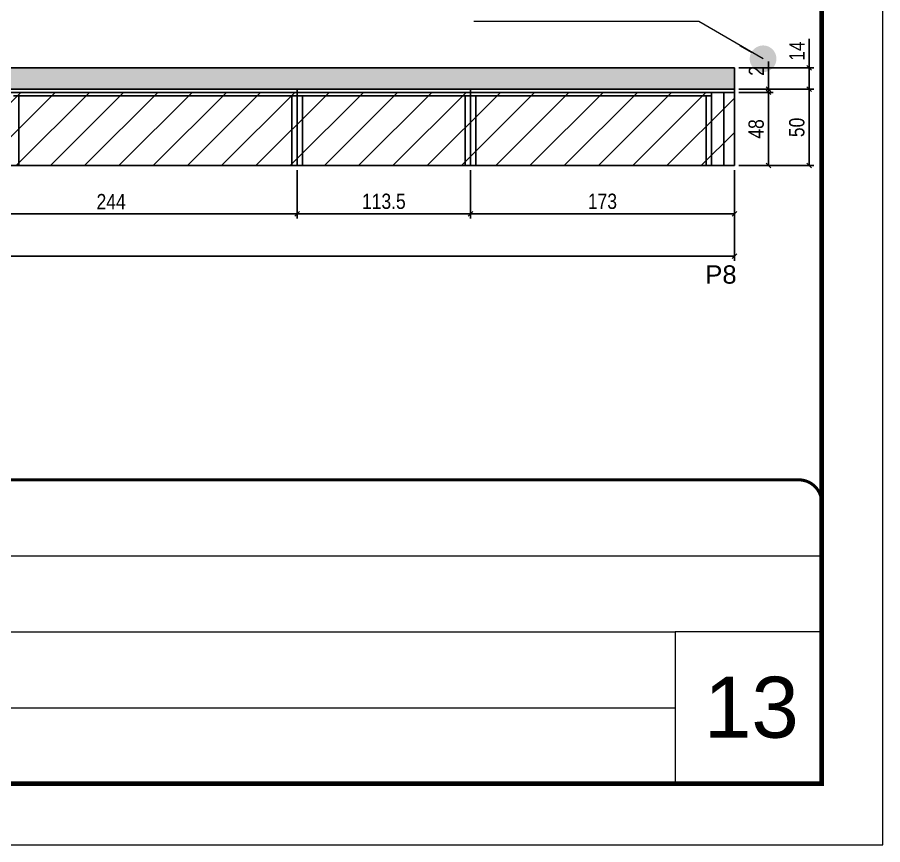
# Model space of a CAD drawing. Extents: x 3309 to 9563, y -2522 to 14608.
# Drawn here: x 4227 to 4794, y 10112 to 10655 of the extents above; entities that cross this region are included whole.
import ezdxf

# ---------------------------------------------------------------- set-up
doc = ezdxf.new("R2010")
doc.units = 0
doc.linetypes.add('CONTINUO', pattern=[0])
doc.linetypes.add('DASHED', pattern=[0.75, 0.5, -0.25])
for name, color, linetype in [('5', 5, 'Continuous'), ('COTA', 241, 'Continuous'), ('Painéis', 200, 'Continuous'), ('SARR_2.2x7', 40, 'Continuous'), ('SARR_3.5x7', 81, 'Continuous')]:
    doc.layers.add(name, color=color, linetype=linetype)
for name, color, linetype, lineweight in [('CARIMBO', 255, 'Continuous', 9), ('Folhas', 255, 'Continuous', 9), ('Hachura', 251, 'Continuous', 9), ('SARRAFO DE PRESSAO', 251, 'DASHED', 9)]:
    doc.layers.add(name, color=color, linetype=linetype, lineweight=lineweight)
doc.styles.add('ARIAL', font='arial.ttf')
doc.styles.add('COTA TECNICA', font='techl___.ttf', dxfattribs={"height": 10})
doc.styles.get("Standard").update_dxf_attribs({"font": 'arial.ttf'})
doc.dimstyles.new('3x', dxfattribs={"dimtxt": 10, "dimasz": 5, "dimexe": 7, "dimexo": 5, "dimgap": 4, "dimtad": 1, "dimdec": 4, "dimlfac": 0.3333333333333333, "dimdsep": 46, "dimtxsty": 'Standard', "dimblk": 'DOT', "dimcen": 0.09, "dimclrd": 1, "dimclre": 1, "dimclrt": 2, "dimadec": 0, "dimazin": 2, "dimtfac": 1, "dimtdec": 4, "dimtmove": 0, "dimatfit": 3, "dimldrblk": 'DOT', "dimfxl": 1, "dimtolj": 1, "dimtzin": 0, "dimlwd": 9, "dimlwe": 9, "dimarcsym": 0})
doc.dimstyles.new('PAINEL', dxfattribs={"dimtxt": 10, "dimasz": 3, "dimexe": 3, "dimexo": 3, "dimgap": 3, "dimtad": 1, "dimdec": 1, "dimzin": 12, "dimdsep": 46, "dimtxsty": 'COTA TECNICA', "dimblk1": 'OBLIQUE', "dimblk2": 'OBLIQUE', "dimsah": 1, "dimcen": 0.9, "dimclrd": 4, "dimclre": 4, "dimclrt": 240, "dimadec": 1, "dimazin": 3, "dimtfac": 1, "dimtdec": 1, "dimtmove": 0, "dimatfit": 3, "dimfxl": 1, "dimtolj": 1, "dimtzin": 12, "dimarcsym": 0})

# ---------------------------------------------------------------- blocks, each defined once
blk = doc.blocks.new('9999999999')
at = {"color": 30, "linetype": 'CONTINUO'}
for p, q in [((98564.56196592061, 34379.63774966353), (99583.97835781069, 34379.63774966353)), ((98564.56196592061, 34329.8268713108), (99487.97835781069, 34329.8268713108)), ((99583.97835781069, 34329.8268713108), (99487.97835781069, 34329.8268713108)), ((99487.97835781069, 34329.8268713108), (99487.97835781069, 34230.20511460536)), ((98564.56196592063, 34280.01599295808), (99487.97835781069, 34280.01599295808))]:
    blk.add_line(p, q, dxfattribs=at)
at = {"color": 30, "linetype": 'CONTINUO', "const_width": 2}
blk.add_lwpolyline([(99583.97835781069, 34230.20511460536), (99583.97835781069, 34414.44862801625, 0.4142135623730951), (99568.97835781069, 34429.44862801625), (98228.97835781069, 34429.44862801625, 0.4142135623730951), (98213.97835781069, 34414.44862801625), (98213.97835781069, 34245.20511460536, 0.4142135623730951), (98228.97835781069, 34230.20511460536), (99583.97835781069, 34230.20511460536)], format="xyb", dxfattribs=at)
at = {"layer": 'Folhas'}
blk.add_lwpolyline([(98138.97835781069, 34190.20511460536), (99623.97835781069, 34190.20511460536), (99623.97835781069, 35240.20511460536), (98138.97835781069, 35240.20511460536)], close=True, dxfattribs=at)
at = {"layer": 'Folhas', "color": 30, "const_width": 3}
blk.add_lwpolyline([(98213.97835781069, 34230.20511460536), (99583.97835781069, 34230.20511460536), (99583.97835781069, 35200.20511460536), (98213.97835781069, 35200.20511460536)], close=True, dxfattribs=at)
blk = doc.blocks.new('_Oblique')
at = {"color": 0, "linetype": 'ByBlock', "lineweight": -2}
blk.add_line((-0.5, -0.5), (0.5, 0.5), dxfattribs=at)
blk = doc.blocks.new('*D307')
at = {"layer": 'COTA', "color": 4, "linetype": 'ByBlock', "lineweight": -2, "transparency": 16777216}
for p, q in [((3434.668415781198, 10554.47399689199), (3434.668415781198, 10495.04114648885)), ((4697.168415781198, 10554.47399689199), (4697.168415781198, 10495.04114648885)), ((4697.168415781198, 10498.04114648885), (3434.668415781198, 10498.04114648885))]:
    blk.add_line(p, q, dxfattribs=at)
at = {"layer": 'Defpoints', "color": 0, "linetype": 'ByBlock', "transparency": 16777216}
for p in [(3434.668415781198, 10557.47399689199), (4697.168415781198, 10557.47399689199), (3434.668415781198, 10498.04114648885)]:
    blk.add_point(p, dxfattribs=at)
at = {"layer": 'COTA', "color": 4, "linetype": 'ByBlock', "lineweight": -2, "transparency": 16777216, "xscale": 3, "yscale": 3, "zscale": 3, "rotation": 180}
blk.add_blockref('_Oblique', (3434.668415781198, 10498.04114648885), dxfattribs=at)
at = {"layer": 'COTA', "color": 4, "linetype": 'ByBlock', "lineweight": -2, "transparency": 16777216, "xscale": 3, "yscale": 3, "zscale": 3}
blk.add_blockref('_Oblique', (4697.168415781198, 10498.04114648885), dxfattribs=at)
at = {"layer": 'COTA', "color": 240, "linetype": 'ByBlock', "transparency": 16777216, "insert": (4065.918415781198, 10506.15079561166), "char_height": 10, "attachment_point": 5, "style": 'COTA TECNICA'}
blk.add_mtext('\\A1;1262.5', dxfattribs=at)
blk = doc.blocks.new('*D314')
at = {"layer": 'COTA', "color": 4, "lineweight": -2, "transparency": 16777216}
for p, q in [((4166.668415781198, 10554.47399689199), (4166.668415781198, 10522.75044632209)), ((4410.668415781198, 10554.47399689199), (4410.668415781198, 10522.75044632209)), ((4166.668415781198, 10525.75044632209), (4410.668415781198, 10525.75044632209))]:
    blk.add_line(p, q, dxfattribs=at)
at = {"layer": 'Defpoints', "color": 0, "transparency": 16777216}
for p in [(4166.668415781198, 10557.47399689199, -1.244042110260112e-09), (4410.668415781198, 10557.47399689199, -1.244042110260112e-09), (4410.668415781198, 10525.75044632209)]:
    blk.add_point(p, dxfattribs=at)
at = {"layer": 'COTA', "color": 4, "lineweight": -2, "transparency": 16777216, "xscale": 3, "yscale": 3, "zscale": 3, "rotation": 180}
blk.add_blockref('_Oblique', (4166.668415781198, 10525.75044632209), dxfattribs=at)
at = {"layer": 'COTA', "color": 4, "lineweight": -2, "transparency": 16777216, "xscale": 3, "yscale": 3, "zscale": 3}
blk.add_blockref('_Oblique', (4410.668415781198, 10525.75044632209), dxfattribs=at)
at = {"layer": 'COTA', "color": 240, "transparency": 16777216, "insert": (4288.668415781198, 10533.82354573729), "char_height": 10, "attachment_point": 5, "style": 'COTA TECNICA'}
blk.add_mtext('\\A1;244', dxfattribs=at)
blk = doc.blocks.new('*D316')
at = {"layer": 'COTA', "color": 4, "lineweight": -2, "transparency": 16777216}
for p, q in [((4410.668415781198, 10554.47399689199), (4410.668415781198, 10522.75044632209)), ((4524.168415781198, 10554.47399689199), (4524.168415781198, 10522.75044632209)), ((4410.668415781198, 10525.75044632209), (4524.168415781198, 10525.75044632209))]:
    blk.add_line(p, q, dxfattribs=at)
at = {"layer": 'Defpoints', "color": 0, "transparency": 16777216}
for p in [(4410.668415781198, 10557.47399689199, -1.244042110260112e-09), (4524.168415781198, 10557.47399689199, -1.244042110260112e-09), (4524.168415781198, 10525.75044632209)]:
    blk.add_point(p, dxfattribs=at)
at = {"layer": 'COTA', "color": 4, "lineweight": -2, "transparency": 16777216, "xscale": 3, "yscale": 3, "zscale": 3, "rotation": 180}
blk.add_blockref('_Oblique', (4410.668415781198, 10525.75044632209), dxfattribs=at)
at = {"layer": 'COTA', "color": 4, "lineweight": -2, "transparency": 16777216, "xscale": 3, "yscale": 3, "zscale": 3}
blk.add_blockref('_Oblique', (4524.168415781198, 10525.75044632209), dxfattribs=at)
at = {"layer": 'COTA', "color": 240, "transparency": 16777216, "insert": (4467.418415781198, 10533.9697445677), "char_height": 10, "attachment_point": 5, "style": 'COTA TECNICA'}
blk.add_mtext('\\A1;113.5', dxfattribs=at)
blk = doc.blocks.new('*D317')
at = {"layer": 'COTA', "color": 4, "lineweight": -2, "transparency": 16777216}
for p, q in [((4524.168415781198, 10554.47399689199), (4524.168415781198, 10522.75044632207)), ((4697.168415781198, 10554.47399689201), (4697.168415781198, 10522.75044632207)), ((4524.168415781198, 10525.75044632207), (4697.168415781198, 10525.75044632207))]:
    blk.add_line(p, q, dxfattribs=at)
at = {"layer": 'Defpoints', "color": 0, "transparency": 16777216}
for p in [(4524.168415781198, 10557.47399689199, -1.244042110260112e-09), (4697.168415781198, 10557.47399689201, -1.244042110259948e-09), (4697.168415781198, 10525.75044632207)]:
    blk.add_point(p, dxfattribs=at)
at = {"layer": 'COTA', "color": 4, "lineweight": -2, "transparency": 16777216, "xscale": 3, "yscale": 3, "zscale": 3, "rotation": 180}
blk.add_blockref('_Oblique', (4524.168415781198, 10525.75044632207), dxfattribs=at)
at = {"layer": 'COTA', "color": 4, "lineweight": -2, "transparency": 16777216, "xscale": 3, "yscale": 3, "zscale": 3}
blk.add_blockref('_Oblique', (4697.168415781198, 10525.75044632207), dxfattribs=at)
at = {"layer": 'COTA', "color": 240, "transparency": 16777216, "insert": (4610.668415781198, 10533.96974456768), "char_height": 10, "attachment_point": 5, "style": 'COTA TECNICA'}
blk.add_mtext('\\A1;173', dxfattribs=at)
blk = doc.blocks.new('*D254')
at = {"layer": 'COTA', "color": 4, "lineweight": -2, "transparency": 16777216}
for p, q in [((4700.1684157812, 10607.47399689199), (4749.220392566176, 10607.47399689199)), ((4746.220392566176, 10607.47399689199), (4746.220392566176, 10557.47399689199)), ((4700.1684157812, 10557.47399689199), (4749.220392566176, 10557.47399689199))]:
    blk.add_line(p, q, dxfattribs=at)
at = {"layer": 'Defpoints', "color": 0, "transparency": 16777216}
for p in [(4697.1684157812, 10607.47399689199, -1.244042110260112e-09), (4697.1684157812, 10557.47399689199, -1.244042110260112e-09), (4746.220392566176, 10557.47399689199)]:
    blk.add_point(p, dxfattribs=at)
at = {"layer": 'COTA', "color": 4, "lineweight": -2, "transparency": 16777216, "xscale": 3, "yscale": 3, "zscale": 3}
for p, rotation in [((4746.220392566176, 10607.47399689199), 90), ((4746.220392566176, 10557.47399689199), 270)]:
    blk.add_blockref('_Oblique', p, dxfattribs=dict(at, rotation=rotation))
at = {"layer": 'COTA', "color": 240, "transparency": 16777216, "insert": (4738.110743443372, 10582.47399689199), "char_height": 10, "attachment_point": 5, "rotation": 90, "style": 'COTA TECNICA'}
blk.add_mtext('\\A1;50', dxfattribs=at)
blk = doc.blocks.new('*D255')
at = {"layer": 'COTA', "color": 4, "lineweight": -2, "transparency": 16777216}
for p, q in [((4746.220392566183, 10621.47399689199), (4746.220392566183, 10640.59095595632)), ((4700.1684157812, 10621.47399689199), (4749.220392566183, 10621.47399689199)), ((4746.220392566183, 10607.47399689199), (4746.220392566183, 10621.47399689199)), ((4700.1684157812, 10607.47399689199), (4749.220392566183, 10607.47399689199))]:
    blk.add_line(p, q, dxfattribs=at)
at = {"layer": 'Defpoints', "color": 0, "transparency": 16777216}
for p in [(4697.1684157812, 10621.47399689199, -1.244042110260112e-09), (4746.220392566183, 10621.47399689199), (4697.1684157812, 10607.47399689199, -1.244042110260112e-09)]:
    blk.add_point(p, dxfattribs=at)
at = {"layer": 'COTA', "color": 4, "lineweight": -2, "transparency": 16777216, "xscale": 3, "yscale": 3, "zscale": 3}
for p, rotation in [((4746.220392566183, 10621.47399689199), 90), ((4746.220392566183, 10607.47399689199), 270)]:
    blk.add_blockref('_Oblique', p, dxfattribs=dict(at, rotation=rotation))
at = {"layer": 'COTA', "color": 240, "transparency": 16777216, "insert": (4738.147293150982, 10632.53247642415), "char_height": 10, "attachment_point": 5, "rotation": 90, "style": 'COTA TECNICA'}
blk.add_mtext('\\A1;14', dxfattribs=at)
blk = doc.blocks.new('*D256')
at = {"layer": 'COTA', "color": 4, "lineweight": -2, "transparency": 16777216}
for p, q in [((4700.1684157812, 10605.47399689203), (4722.569068108261, 10605.47399689203)), ((4719.569068108261, 10557.47399689199), (4719.569068108261, 10605.47399689203)), ((4700.1684157812, 10557.47399689199), (4722.569068108261, 10557.47399689199))]:
    blk.add_line(p, q, dxfattribs=at)
at = {"layer": 'Defpoints', "color": 0, "transparency": 16777216}
for p in [(4697.1684157812, 10605.47399689203, -1.244042110260112e-09), (4719.569068108261, 10605.47399689203), (4697.1684157812, 10557.47399689199, -1.244042110260112e-09)]:
    blk.add_point(p, dxfattribs=at)
at = {"layer": 'COTA', "color": 4, "lineweight": -2, "transparency": 16777216, "xscale": 3, "yscale": 3, "zscale": 3}
for p, rotation in [((4719.569068108261, 10605.47399689203), 90), ((4719.569068108261, 10557.47399689199), 270)]:
    blk.add_blockref('_Oblique', p, dxfattribs=dict(at, rotation=rotation))
at = {"layer": 'COTA', "color": 240, "transparency": 16777216, "insert": (4711.474038868498, 10581.47399689201), "char_height": 10, "attachment_point": 5, "rotation": 90, "style": 'COTA TECNICA'}
blk.add_mtext('\\A1;48', dxfattribs=at)
blk = doc.blocks.new('*D257')
at = {"layer": 'COTA', "color": 4, "lineweight": -2, "transparency": 16777216}
for p, q in [((4719.569068108269, 10607.47399689199), (4719.569068108269, 10625.5851080031)), ((4700.1684157812, 10607.47399689199), (4722.569068108269, 10607.47399689199)), ((4719.569068108269, 10605.47399689203), (4719.569068108269, 10607.47399689199)), ((4700.1684157812, 10605.47399689203), (4722.569068108269, 10605.47399689203)), ((4719.569068108269, 10605.47399689203), (4719.569068108269, 10602.47399689203))]:
    blk.add_line(p, q, dxfattribs=at)
at = {"layer": 'Defpoints', "color": 0, "transparency": 16777216}
for p in [(4697.1684157812, 10607.47399689199, -1.244042110260112e-09), (4719.569068108269, 10607.47399689199), (4697.1684157812, 10605.47399689203, -1.244042110260112e-09)]:
    blk.add_point(p, dxfattribs=at)
at = {"layer": 'COTA', "color": 4, "lineweight": -2, "transparency": 16777216, "xscale": 3, "yscale": 3, "zscale": 3}
for p, rotation in [((4719.569068108269, 10607.47399689199), 270), ((4719.569068108269, 10605.47399689203), 90)]:
    blk.add_blockref('_Oblique', p, dxfattribs=dict(at, rotation=rotation))
at = {"layer": 'COTA', "color": 240, "transparency": 16777216, "insert": (4711.569068108271, 10619.52955244754), "char_height": 10, "attachment_point": 5, "rotation": 90, "style": 'COTA TECNICA'}
blk.add_mtext('\\A1;2', dxfattribs=at)
blk = doc.blocks.new('_Dot')
at = {"color": 0, "linetype": 'ByBlock', "lineweight": -2}
blk.add_line((-0.5, 0), (-1, 0), dxfattribs=at)
at = {"color": 0, "linetype": 'ByBlock', "const_width": 0.5}
blk.add_lwpolyline([(-0.25, 0, 1), (0.25, 0, 1)], format="xyb", close=True, dxfattribs=at)

msp = doc.modelspace()

# ---------------------------------------------------------------- hatches: boundary and pattern name
at = {"layer": 'COTA'}
h = msp.add_hatch(dxfattribs=at)
h.set_pattern_fill('AR-CONC', color=256, scale=0.03)
h.set_pattern_definition([(49.99999999999999, (-3492.073659324917, -2654.532326859338), (5.46554006988012, -0.4781725661670926), [0.5715, -6.2865]), (355, (-3492.073659324917, -2654.532326859338), (-1.05730264274908, 5.731705357171054), [0.4572, -5.0292175251]), (100.4514447, (-3491.618199114917, -2654.572174464338), (4.408237412710598, 5.253532557365853), [0.4857002639999999, -5.342707337999999]), (46.18420000000001, (-3492.073659324917, -2653.008326859338), (8.132371226763897, -1.261269837981814), [0.85725, -9.429749999999999]), (96.63555760999992, (-3491.395962324917, -2653.113431859339), (7.12212402154509, 7.422783737931645), [0.7285506942, -8.0140682448]), (351.1841511700001, (-3492.073659324917, -2653.008326859338), (7.12212402194931, 7.422783737565979), [0.6857990120999999, -7.5437919576]), (21, (-3491.311659324918, -2653.389326859338), (4.548431738073974, -3.067955945612628), [0.5715, -6.2865]), (326.0000000000001, (-3491.311659324918, -2653.389326859338), (1.854060850429412, 5.525638983669578), [0.4572, -5.029199999999999]), (71.45144499999999, (-3490.932623346916, -2653.644989856338), (6.402492578361485, 2.457683066577157), [0.485700264, -5.342698127999999]), (37.50000000000001, (-3492.073659324917, -2654.532326859338), (0.0926580975177545, 2.536651166194593), [0, -4.96824, 0, -5.1054, 0, -5.04825]), (7.499999999999999, (-3492.073659324917, -2654.532326859338), (2.004589875309172, 3.005417244543585), [0, -2.910839999999999, 0, -4.85394, 0, -1.92405]), (327.5, (-3493.772919324918, -2654.532326859338), (4.067717855006141, -0.1718623197802033), [0, -1.905, 0, -5.9436, 0, -7.886699999999999]), (317.5, (-3494.534919324917, -2654.532326859338), (4.443875441580541, 0.7627947309999908), [0, -2.4765, 0, -3.94716, 0, -5.6007])])
h.paths.add_polyline_path([(3434.668415781198, 10621.47399689199), (3434.668415781198, 10607.47399689199), (4697.168415781198, 10607.47399689199), (4697.168415781198, 10621.47399689199)])
at = {"layer": 'Hachura'}
h = msp.add_hatch(dxfattribs=at)
h.set_pattern_fill('ANSI31', color=256, scale=5)
h.set_pattern_definition([(45, (0, 0), (-11.22532015133644, 11.22532015133644), [])])
h.paths.add_polyline_path([(3434.668415781198, 10605.47399689199), (3434.668415781198, 10557.47399689199), (3678.668415781197, 10557.47399689199), (3678.668415781197, 10605.47399689199)])
h.paths.add_polyline_path([(3678.668415781198, 10605.47399689199), (3678.668415781197, 10557.47399689199), (3922.668415781198, 10557.47399689199), (3922.668415781197, 10605.47399689199)])
h.paths.add_polyline_path([(3922.668415781198, 10605.47399689199), (3922.668415781198, 10557.47399689199), (4166.668415781198, 10557.47399689198), (4166.668415781198, 10605.47399689199)])
h.paths.add_polyline_path([(4410.668415781198, 10557.47399689199), (4410.668415781198, 10605.47399689199), (4166.668415781198, 10605.47399689199), (4166.668415781198, 10557.47399689199)])
h.paths.add_polyline_path([(4410.668415781199, 10605.47399689199), (4410.668415781198, 10557.47399689199), (4524.168415781198, 10557.47399689199), (4524.168415781198, 10605.47399689199)])
h.paths.add_polyline_path([(4524.168415781198, 10605.47399689199), (4524.168415781198, 10557.47399689199), (4697.168415781198, 10557.47399689199), (4697.168415781198, 10605.47399689199)])

# ---------------------------------------------------------------- linework, layer by layer
at = {"layer": 'COTA'}
for p in [(3434.668415781198, 10621.47399689199, -1.244042110260112e-09), (4697.168415781198, 10607.47399689199, -1.244042110260112e-09)]:
    msp.add_line(p, (4697.168415781198, 10621.47399689199, -1.244042110260112e-09), dxfattribs=at)
at = {"layer": 'Painéis', "linetype": 'ByBlock'}
for p, q in [((4697.168415781198, 10607.47399689199, -1.244042110260112e-09), (3434.668415781198, 10607.47399689199, -1.244042110260112e-09)), ((4410.668415781198, 10557.47399689199, -1.244042110260112e-09), (4410.668415781198, 10607.47399689199, -1.244042110260112e-09)), ((4524.168415781198, 10557.47399689199, -1.244042110260112e-09), (4524.168415781198, 10607.47399689199, -1.244042110260112e-09)), ((4697.168415781198, 10557.47399689199, -1.244042110260112e-09), (4697.168415781198, 10607.47399689199, -1.244042110260112e-09)), ((4697.168415781198, 10557.47399689199, -1.244042110260112e-09), (3434.668415781198, 10557.47399689199, -1.244042110260112e-09))]:
    msp.add_line(p, q, dxfattribs=at)
at = {"layer": 'Painéis', "linetype": 'ByBlock', "elevation": -1.244042110260112e-09}
msp.add_lwpolyline([(3434.668415781198, 10605.47399689199), (4697.168415781198, 10605.47399689199), (4697.168415781198, 10607.47399689199), (3434.668415781198, 10607.47399689199)], close=True, dxfattribs=at)
at = {"layer": 'SARR_2.2x7', "linetype": 'Continuous'}
for p, q in [((4410.668415781198, 10603.27399689199, -1.244042110260112e-09), (4224.668415781198, 10603.27399689199, -1.244042110260112e-09)), ((4524.168415781198, 10603.27399689199, -1.244042110260112e-09), (4410.668415781198, 10603.27399689199, -1.244042110260112e-09)), ((4682.168415781198, 10603.27399689199, -1.244042110260112e-09), (4524.168415781198, 10603.27399689199, -1.244042110260112e-09)), ((4690.168415781198, 10557.47399689199, -1.244042110260112e-09), (4690.168415781198, 10605.47399689199, -1.244042110260112e-09))]:
    msp.add_line(p, q, dxfattribs=at)
at = {"layer": 'SARR_3.5x7'}
for p, q in [((4228.168415781256, 10603.27399689209, -1.244042110260112e-09), (4228.168415781285, 10557.47399689199, -1.244042110260112e-09)), ((4407.168415781169, 10603.27399689203, -1.244042110260112e-09), (4407.16841578114, 10557.47399689199, -1.244042110260112e-09)), ((4414.168415781256, 10603.27399689209, -1.244042110260112e-09), (4414.168415781285, 10557.47399689199, -1.244042110260112e-09)), ((4520.668415781169, 10603.27399689203, -1.244042110260112e-09), (4520.66841578114, 10557.47399689199, -1.244042110260112e-09)), ((4527.668415781256, 10603.27399689209, -1.244042110260112e-09), (4527.668415781285, 10557.47399689199, -1.244042110260112e-09)), ((4678.668415781198, 10603.27399689201, -1.244042110260112e-09), (4678.668415781198, 10557.47399689199, -1.244042110260112e-09)), ((4682.168415781198, 10605.473996892, -1.244042110260112e-09), (4682.168415781198, 10557.47399689199, -1.244042110260112e-09))]:
    msp.add_line(p, q, dxfattribs=at)

# ---------------------------------------------------------------- block references
at = {"layer": 'SARRAFO DE PRESSAO', "color": 6, "linetype": 'ByBlock'}
msp.add_blockref('9999999999', (-94829.60916253102, -24078.07054549584), dxfattribs=at)

# ---------------------------------------------------------------- texts
at = {"layer": '5', "linetype": 'Continuous'}
msp.add_text('P8', height=12, rotation=3.550247623884672e-05, dxfattribs=at).set_placement((4678.119574011404, 10480.02966465803, -1.244042110260112e-09))
at = {"layer": 'CARIMBO', "style": 'ARIAL'}
msp.add_text('13', height=40, dxfattribs=at).set_placement((4677.229435987316, 10182.27840873045))

# ---------------------------------------------------------------- dimensions: what is measured, and where the dimension line sits
at = {"layer": 'COTA'}
for base, p1, p2, picture, middle in [((4746.220392566183, 10621.47399689199), (4697.168415781198, 10607.47399689199, -1.244042110260112e-09), (4697.168415781198, 10621.47399689199, -1.244042110260112e-09), '*D255', (4738.147293150982, 10632.53247642415)), ((4719.569068108269, 10607.47399689199), (4697.168415781198, 10605.47399689203, -1.244042110260112e-09), (4697.168415781198, 10607.47399689199, -1.244042110260112e-09), '*D257', (4711.569068108271, 10619.52955244754)), ((4746.220392566176, 10557.47399689199), (4697.168415781198, 10607.47399689199, -1.244042110260112e-09), (4697.168415781198, 10557.47399689199, -1.244042110260112e-09), '*D254', (4738.110743443372, 10582.47399689199)), ((4719.569068108261, 10605.47399689203), (4697.168415781198, 10557.47399689199, -1.244042110260112e-09), (4697.168415781198, 10605.47399689203, -1.244042110260112e-09), '*D256', (4711.474038868498, 10581.47399689201))]:
    dim = msp.add_linear_dim(base=base, p1=p1, p2=p2, angle=90, dimstyle='PAINEL', dxfattribs=at)
    dim.commit()
    dim.dimension.update_dxf_attribs({"geometry": picture, "text_midpoint": middle})
at = {"layer": 'COTA', "linetype": 'ByBlock'}
dim = msp.add_linear_dim(base=(3434.668415781198, 10498.04114648885, -1.244042110260112e-09), p1=(4697.168415781198, 10557.47399689199, -1.244042110260112e-09), p2=(3434.668415781198, 10557.47399689199, -1.244042110260112e-09), angle=180, dimstyle='PAINEL', dxfattribs=at)
dim.commit()
dim.dimension.update_dxf_attribs({"geometry": '*D307', "text_midpoint": (4065.918415781198, 10506.15079561166, -1.244042110260112e-09)})
at = {"layer": 'COTA'}
for base, p1, p2, picture, middle in [((4410.668415781198, 10525.75044632209), (4166.668415781198, 10557.47399689199, -1.244042110260112e-09), (4410.668415781198, 10557.47399689199, -1.244042110260112e-09), '*D314', (4288.668415781198, 10533.82354573729)), ((4697.168415781198, 10525.75044632207), (4524.168415781198, 10557.47399689199, -1.244042110260112e-09), (4697.168415781198, 10557.47399689201, -1.244042110259948e-09), '*D317', (4610.668415781198, 10533.96974456768))]:
    dim = msp.add_linear_dim(base=base, p1=p1, p2=p2, dimstyle='PAINEL', override={"dimtmove": 1}, dxfattribs=at)
    dim.commit()
    dim.dimension.update_dxf_attribs({"geometry": picture, "text_midpoint": middle})
dim = msp.add_linear_dim(base=(4524.168415781198, 10525.75044632209), p1=(4410.668415781198, 10557.47399689199, -1.244042110260112e-09), p2=(4524.168415781198, 10557.47399689199, -1.244042110260112e-09), dimstyle='PAINEL', dxfattribs=at)
dim.commit()
dim.dimension.update_dxf_attribs({"geometry": '*D316', "text_midpoint": (4467.418415781198, 10533.9697445677)})

# ---------------------------------------------------------------- leaders
at = {"layer": 'Hachura'}
msp.add_leader([(4715.973923588412, 10627.45620952209), (4673.8572873011, 10651.88581893775), (4526.412801540282, 10651.88581893775)], dimstyle='3x', override={"dimasz": 17.5, "dimgap": 4, "dimtad": 0}, dxfattribs=at)

doc.saveas('drawing.dxf')
